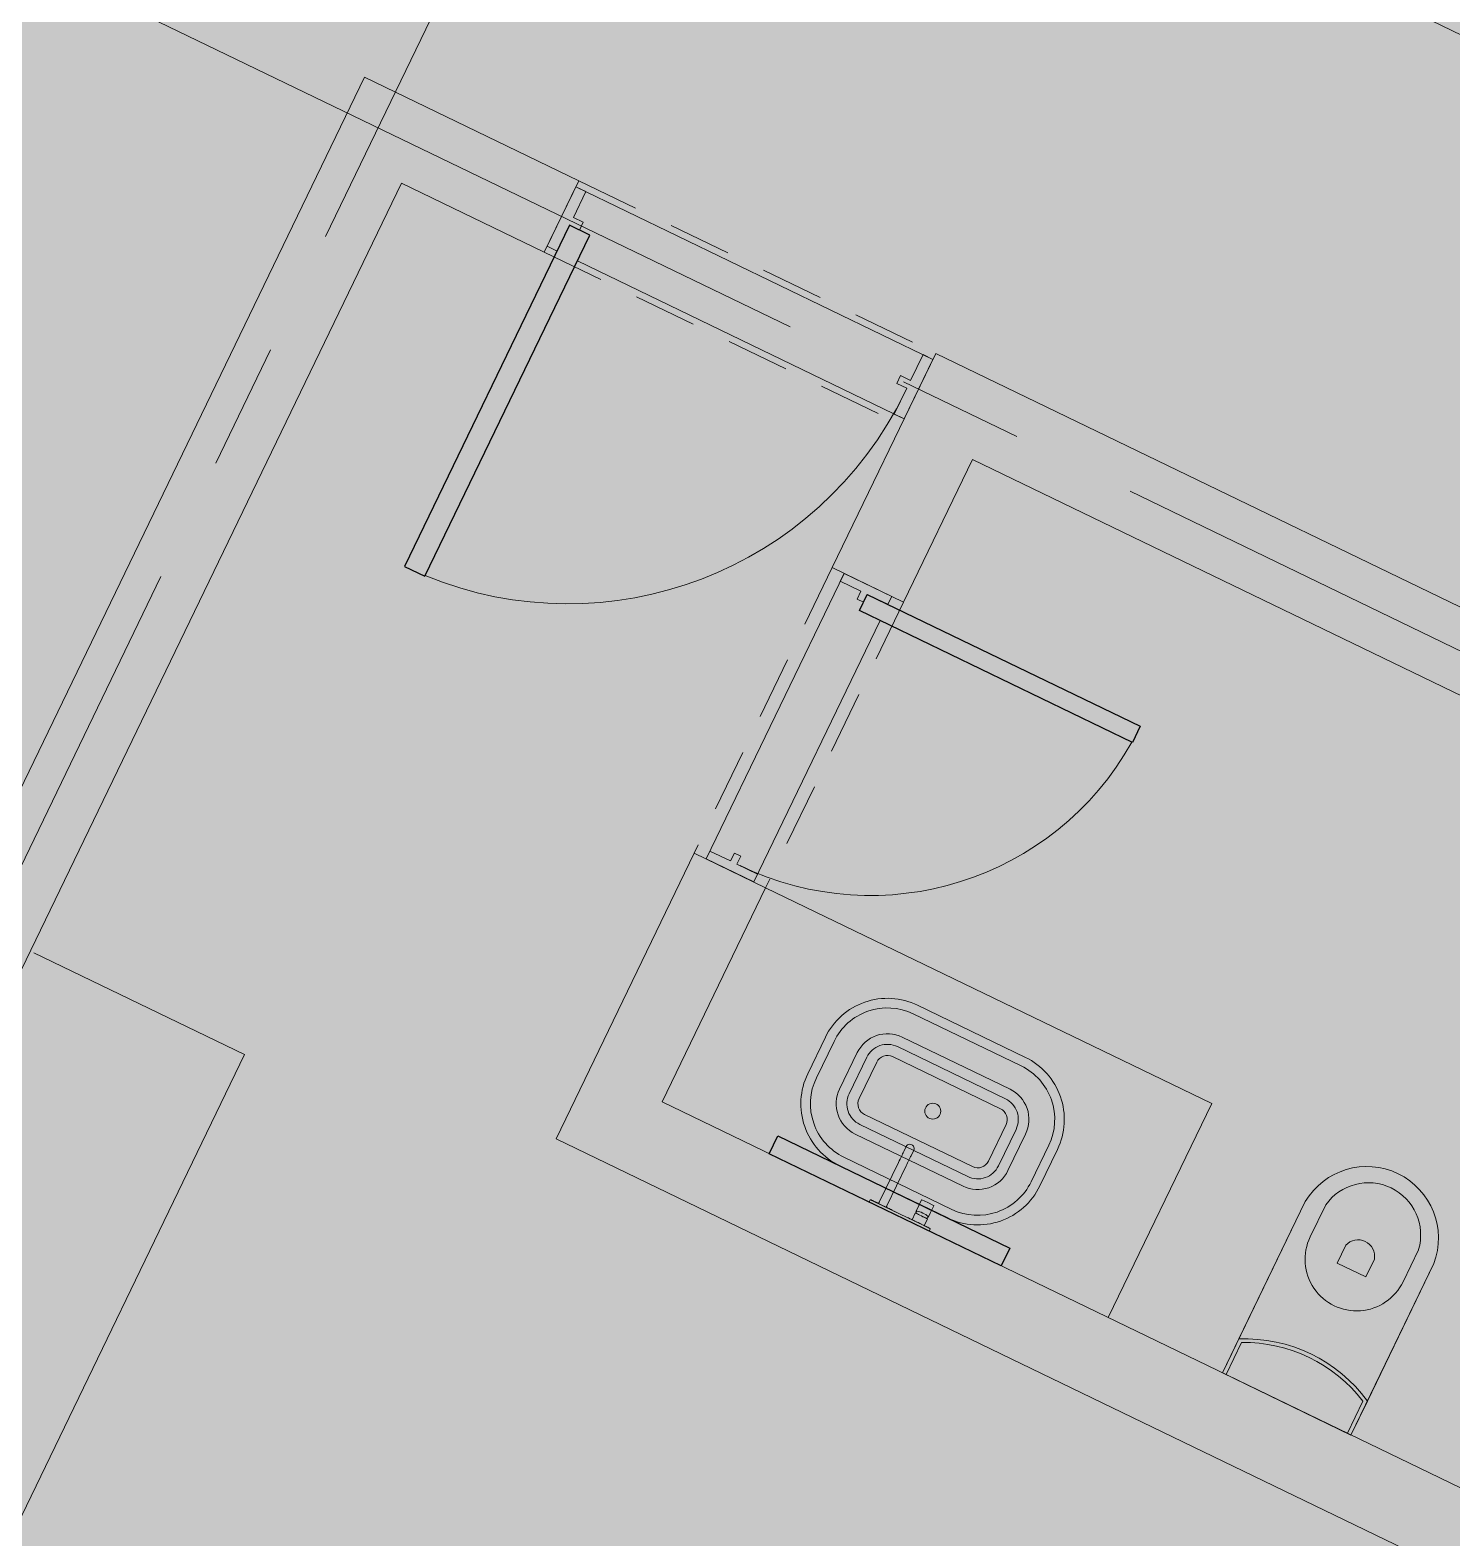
# Model space of a CAD drawing. Header units: metres. Extents: x -466 to 1322, y -1072 to 50.
# Drawn here: x 829.587 to 833.172, y -204.743 to -200.941 of the extents above; entities that cross this region are included whole.
import ezdxf

# ---------------------------------------------------------------- set-up
doc = ezdxf.new("R2010")
doc.units = ezdxf.units.M
for name, pattern in [('B1 P BAJA$0$HIDDEN', [9.525, 6.35, -3.175]), ('CENTER2', [28.575, 19.05, -3.175, 3.175, -3.175]), ('Hidden 1_16_', [0.002381, 0.001587, -0.00079375])]:
    doc.linetypes.add(name, pattern=pattern)
for name, color, linetype, lineweight in [('A - Hatch muros', 4, 'Continuous', 0), ('A - MURO BAJO', 2, 'Continuous', 0), ('A - PROY', 250, 'B1 P BAJA$0$HIDDEN', 0), ('A-ACCESORIOS DE BAÑO', 6, 'Continuous', 0), ('A-DOOR', 2, 'Continuous', 9), ('A-EJES', 61, 'CENTER2', 0), ('A-Fixt', 122, 'Continuous', 5), ('A-MUEBLES', 5, 'Continuous', 0), ('A-MURO INT', 4, 'Continuous', 0)]:
    doc.layers.add(name, color=color, linetype=linetype, lineweight=lineweight)
doc.layers.add('A-MIRROR', color=8, linetype='Continuous')
doc.layers.add('A-PUERTA', color=2, linetype='Continuous')
doc.layers.add('Hatch Interior', color=7, linetype='Continuous', lineweight=0, true_color=0xaf6350)

# ---------------------------------------------------------------- blocks, each defined once
blk = doc.blocks.new('JVAS_Puerta - 0_90 X 2_10-V18-Planta Baja')
at = {"color": 0}
for p, q in [((-0.425, -0.0425), (-0.425, -0.9025)), ((-0.374, -0.0425), (-0.425, -0.0425)), ((-0.374, -0.9025), (-0.374, -0.0425)), ((-0.425, -0.9025), (-0.374, -0.9025))]:
    blk.add_line(p, q, dxfattribs=at)
at = {"layer": 'A - PROY', "color": 18, "linetype": 'Continuous', "ltscale": 100, "true_color": 0x000000}
blk.add_arc((-0.425, -0.0525), 0.85, 273.4398, 0, dxfattribs=at)
at = {"layer": 'A-DOOR', "color": 253, "linetype": 'Continuous', "ltscale": 100}
for p, q in [((-0.45, 0.0425), (0.45, 0.0425)), ((-0.374, -0.1075), (0.45, -0.1075))]:
    blk.add_line(p, q, dxfattribs=at)
at = {"layer": 'A-DOOR'}
for p, q in [((-0.425, 0.0425), (-0.45, 0.0425)), ((-0.45, 0.0425), (-0.45, -0.1075)), ((-0.425, -0.0225), (-0.425, 0.0425)), ((0.45, 0.0425), (0.425, 0.0425)), ((0.425, 0.0425), (0.425, -0.0225)), ((0.45, -0.1075), (0.45, 0.0425)), ((-0.4, -0.0225), (-0.425, -0.0225)), ((-0.4, -0.0425), (-0.4, -0.0225)), ((0.425, -0.0225), (0.4, -0.0225)), ((0.4, -0.0225), (0.4, -0.0425)), ((-0.425, -0.1075), (-0.425, -0.0425)), ((-0.425, -0.0425), (-0.4, -0.0425)), ((0.4, -0.0425), (0.425, -0.0425)), ((0.425, -0.0425), (0.425, -0.1075)), ((-0.45, -0.1075), (-0.425, -0.1075)), ((0.425, -0.1075), (0.45, -0.1075))]:
    blk.add_line(p, q, dxfattribs=at)
blk = doc.blocks.new('monomando powder room')
at = {"layer": 'A-ACCESORIOS DE BAÑO'}
for p, q in [((-98.7727, -159.2227), (-98.7727, -159.2225)), ((-98.7667, -159.2225), (-98.7727, -159.2225)), ((-98.7727, -159.2225), (-98.7667, -159.2225)), ((-98.7727, -159.2233), (-98.7727, -159.2227)), ((-98.7727, -159.2243), (-98.7727, -159.2233)), ((-98.7727, -159.2255), (-98.7727, -159.2243)), ((-98.7727, -159.227), (-98.7727, -159.2255)), ((-98.7727, -159.2285), (-98.7727, -159.227)), ((-98.7727, -159.3065), (-98.7727, -159.2285)), ((-98.766, -159.2228), (-98.7667, -159.2225)), ((-98.766, -159.223), (-98.766, -159.2228)), ((-98.7657, -159.2235), (-98.766, -159.2228)), ((-98.766, -159.2236), (-98.766, -159.223)), ((-98.766, -159.2245), (-98.766, -159.2236)), ((-98.766, -159.2257), (-98.766, -159.2245)), ((-98.766, -159.227), (-98.766, -159.2257)), ((-98.766, -159.2285), (-98.766, -159.227)), ((-98.766, -159.3065), (-98.766, -159.2285)), ((-98.7657, -159.2237), (-98.7657, -159.2235)), ((-98.7657, -159.2242), (-98.7657, -159.2237)), ((-98.7657, -159.225), (-98.7657, -159.2242)), ((-98.7657, -159.226), (-98.7657, -159.225)), ((-98.7657, -159.2272), (-98.7657, -159.226)), ((-98.7657, -159.2285), (-98.7657, -159.2272)), ((-98.7657, -159.2295), (-98.7657, -159.2285)), ((-98.7657, -159.2395), (-98.7657, -159.2285)), ((-98.7657, -159.2322), (-98.7657, -159.2295)), ((-98.7657, -159.2309), (-98.7657, -159.2299)), ((-98.7657, -159.2335), (-98.7657, -159.2309)), ((-98.7657, -159.2367), (-98.7657, -159.2322)), ((-98.7657, -159.2377), (-98.7657, -159.2335)), ((-98.7657, -159.2426), (-98.7657, -159.2367)), ((-98.7657, -159.2395), (-98.7657, -159.2377)), ((-98.7657, -159.2396), (-98.7657, -159.239)), ((-98.7657, -159.2395), (-98.7657, -159.239)), ((-98.7473, -159.2395), (-98.7657, -159.2395)), ((-98.7657, -159.2395), (-98.7473, -159.2395)), ((-98.7657, -159.2413), (-98.7657, -159.2396)), ((-98.7657, -159.2441), (-98.7657, -159.2413)), ((-98.7657, -159.2493), (-98.7657, -159.2426)), ((-98.7657, -159.2477), (-98.7657, -159.2441)), ((-98.7469, -159.2397), (-98.7473, -159.2395)), ((-98.7467, -159.2402), (-98.7469, -159.2397)), ((-98.7469, -159.2403), (-98.7469, -159.2397)), ((-98.7469, -159.242), (-98.7469, -159.2403)), ((-98.7469, -159.2446), (-98.7469, -159.242)), ((-98.7469, -159.2481), (-98.7469, -159.2446)), ((-98.7467, -159.2405), (-98.7467, -159.2402)), ((-98.7427, -159.2405), (-98.7467, -159.2405)), ((-98.7467, -159.2411), (-98.7467, -159.2405)), ((-98.7467, -159.2405), (-98.7427, -159.2405)), ((-98.7467, -159.2426), (-98.7467, -159.2411)), ((-98.7467, -159.2452), (-98.7467, -159.2426)), ((-98.7467, -159.2485), (-98.7467, -159.2452)), ((-98.7286, -159.2395), (-98.7427, -159.2395)), ((-98.7427, -159.2401), (-98.7427, -159.2395)), ((-98.7416, -159.2401), (-98.7427, -159.2395)), ((-98.7427, -159.2395), (-98.7286, -159.2395)), ((-98.7427, -159.2405), (-98.7427, -159.2401)), ((-98.7413, -159.2406), (-98.7427, -159.2405)), ((-98.7407, -159.2417), (-98.7416, -159.2401)), ((-98.7398, -159.2445), (-98.7407, -159.2417)), ((-98.7392, -159.248), (-98.7398, -159.2445)), ((-98.7286, -159.2395), (-98.7122, -159.2395)), ((-98.7122, -159.2395), (-98.7286, -159.2395)), ((-98.7103, -159.2395), (-98.7122, -159.2395)), ((-98.7122, -159.2395), (-98.7103, -159.2395)), ((-98.7099, -159.2398), (-98.7103, -159.2395)), ((-98.7097, -159.2403), (-98.7099, -159.2398)), ((-98.7097, -159.2565), (-98.7097, -159.2403)), ((-98.7657, -159.2519), (-98.7657, -159.2477)), ((-98.7657, -159.2565), (-98.7657, -159.2493)), ((-98.7657, -159.2565), (-98.7657, -159.2519)), ((-98.7657, -159.261), (-98.7657, -159.2565)), ((-98.7657, -159.2637), (-98.7657, -159.2565)), ((-98.7657, -159.2652), (-98.7657, -159.261)), ((-98.7657, -159.2704), (-98.7657, -159.2637)), ((-98.7657, -159.2689), (-98.7657, -159.2652)), ((-98.7657, -159.2717), (-98.7657, -159.2689)), ((-98.7657, -159.2763), (-98.7657, -159.2704)), ((-98.7657, -159.2734), (-98.7657, -159.2717)), ((-98.7657, -159.274), (-98.7657, -159.2734)), ((-98.7473, -159.2735), (-98.7657, -159.2735)), ((-98.7657, -159.3065), (-98.7657, -159.2735)), ((-98.7657, -159.2753), (-98.7657, -159.2735)), ((-98.7657, -159.2735), (-98.7473, -159.2735)), ((-98.7657, -159.274), (-98.7657, -159.2735)), ((-98.7657, -159.2795), (-98.7657, -159.2753)), ((-98.7657, -159.2808), (-98.7657, -159.2763)), ((-98.7657, -159.2821), (-98.7657, -159.2795)), ((-98.7657, -159.2835), (-98.7657, -159.2808)), ((-98.7657, -159.2831), (-98.7657, -159.2821)), ((-98.7657, -159.2845), (-98.7657, -159.2835)), ((-98.7473, -159.2735), (-98.7469, -159.2732)), ((-98.7469, -159.2522), (-98.7469, -159.2481)), ((-98.7469, -159.2565), (-98.7469, -159.2522)), ((-98.7469, -159.2608), (-98.7469, -159.2565)), ((-98.7469, -159.2648), (-98.7469, -159.2608)), ((-98.7469, -159.2683), (-98.7469, -159.2648)), ((-98.7469, -159.271), (-98.7469, -159.2683)), ((-98.7469, -159.2726), (-98.7469, -159.271)), ((-98.7469, -159.2732), (-98.7469, -159.2726)), ((-98.7469, -159.2732), (-98.7467, -159.2727)), ((-98.7467, -159.2523), (-98.7467, -159.2485)), ((-98.7467, -159.2565), (-98.7467, -159.2523)), ((-98.7467, -159.2606), (-98.7467, -159.2565)), ((-98.7467, -159.2644), (-98.7467, -159.2606)), ((-98.7467, -159.2677), (-98.7467, -159.2644)), ((-98.7467, -159.2703), (-98.7467, -159.2677)), ((-98.7467, -159.2719), (-98.7467, -159.2703)), ((-98.7467, -159.2725), (-98.7467, -159.2719)), ((-98.7467, -159.2727), (-98.7467, -159.2725)), ((-98.7467, -159.2725), (-98.7427, -159.2725)), ((-98.7427, -159.2725), (-98.7467, -159.2725)), ((-98.7427, -159.2725), (-98.7413, -159.2723)), ((-98.7427, -159.2728), (-98.7427, -159.2725)), ((-98.7427, -159.2735), (-98.7416, -159.2728)), ((-98.7427, -159.2735), (-98.7427, -159.2728)), ((-98.7427, -159.2735), (-98.7286, -159.2735)), ((-98.7286, -159.2735), (-98.7427, -159.2735)), ((-98.7416, -159.2728), (-98.7407, -159.2712)), ((-98.7407, -159.2712), (-98.7398, -159.2684)), ((-98.7398, -159.2684), (-98.7392, -159.2649)), ((-98.7388, -159.2521), (-98.7392, -159.248)), ((-98.7392, -159.2649), (-98.7388, -159.2608)), ((-98.7387, -159.2565), (-98.7388, -159.2521)), ((-98.7388, -159.2608), (-98.7387, -159.2565)), ((-98.7256, -159.2735), (-98.7286, -159.2735)), ((-98.7286, -159.2735), (-98.7256, -159.2735)), ((-98.7256, -159.2735), (-98.7122, -159.2735)), ((-98.7122, -159.2735), (-98.7256, -159.2735)), ((-98.7122, -159.2735), (-98.7103, -159.2735)), ((-98.7103, -159.2735), (-98.7122, -159.2735)), ((-98.7103, -159.2735), (-98.7099, -159.2731)), ((-98.7099, -159.2731), (-98.7097, -159.2727)), ((-98.7097, -159.2727), (-98.7097, -159.2565)), ((-98.7727, -159.3845), (-98.7727, -159.3065)), ((-98.7727, -159.3845), (-98.7727, -159.3065)), ((-98.766, -159.3845), (-98.766, -159.3065)), ((-98.766, -159.3845), (-98.766, -159.3065)), ((-98.7657, -159.343), (-98.7657, -159.3065)), ((-98.7657, -159.3295), (-98.7657, -159.3285)), ((-98.7657, -159.3322), (-98.7657, -159.3295)), ((-98.7657, -159.3309), (-98.7657, -159.3299)), ((-98.7657, -159.3335), (-98.7657, -159.3309)), ((-98.7657, -159.3367), (-98.7657, -159.3322)), ((-98.7657, -159.3377), (-98.7657, -159.3335)), ((-98.7657, -159.3426), (-98.7657, -159.3367)), ((-98.7657, -159.343), (-98.7657, -159.3377)), ((-98.7657, -159.3411), (-98.7657, -159.3405)), ((-98.7657, -159.3426), (-98.7657, -159.3411)), ((-98.7657, -159.3424), (-98.7657, -159.3419)), ((-98.7657, -159.343), (-98.7657, -159.3424)), ((-98.7657, -159.3493), (-98.7657, -159.3426)), ((-98.7657, -159.3452), (-98.7657, -159.3426)), ((-98.7653, -159.3443), (-98.7657, -159.343)), ((-98.7657, -159.3485), (-98.7657, -159.3452)), ((-98.7657, -159.3524), (-98.7657, -159.3485)), ((-98.7657, -159.3565), (-98.7657, -159.3493)), ((-98.7657, -159.3565), (-98.7657, -159.3524)), ((-98.7657, -159.3606), (-98.7657, -159.3565)), ((-98.7657, -159.3637), (-98.7657, -159.3565)), ((-98.7645, -159.3453), (-98.7653, -159.3443)), ((-98.7635, -159.3458), (-98.7645, -159.3453)), ((-98.7627, -159.346), (-98.7635, -159.3458)), ((-98.7622, -159.346), (-98.7627, -159.346)), ((-98.7627, -159.346), (-98.7622, -159.346)), ((-98.6502, -159.346), (-98.7622, -159.346)), ((-98.7622, -159.346), (-98.6502, -159.346)), ((-98.6459, -159.346), (-98.6502, -159.346)), ((-98.6502, -159.346), (-98.6459, -159.346)), ((-98.6459, -159.346), (-98.6416, -159.346)), ((-98.6416, -159.346), (-98.6459, -159.346)), ((-98.6416, -159.346), (-98.6375, -159.346)), ((-98.6375, -159.346), (-98.6416, -159.346)), ((-98.6337, -159.346), (-98.6375, -159.346)), ((-98.6375, -159.346), (-98.6337, -159.346)), ((-98.6301, -159.346), (-98.6337, -159.346)), ((-98.6337, -159.346), (-98.6301, -159.346)), ((-98.6268, -159.346), (-98.6301, -159.346)), ((-98.6301, -159.346), (-98.6268, -159.346)), ((-98.624, -159.346), (-98.6268, -159.346)), ((-98.6268, -159.346), (-98.624, -159.346)), ((-98.624, -159.346), (-98.6216, -159.346)), ((-98.6216, -159.346), (-98.624, -159.346)), ((-98.6216, -159.346), (-98.6197, -159.346)), ((-98.6197, -159.346), (-98.6216, -159.346)), ((-98.6055, -159.346), (-98.6197, -159.346)), ((-98.6197, -159.346), (-98.6055, -159.346)), ((-98.603, -159.3464), (-98.6055, -159.346)), ((-98.6006, -159.3474), (-98.603, -159.3464)), ((-98.5986, -159.3491), (-98.6006, -159.3474)), ((-98.597, -159.3513), (-98.5986, -159.3491)), ((-98.596, -159.3538), (-98.597, -159.3513)), ((-98.597, -159.3617), (-98.596, -159.3592)), ((-98.5957, -159.3565), (-98.596, -159.3538)), ((-98.5957, -159.3565), (-98.596, -159.3538)), ((-98.596, -159.3592), (-98.5957, -159.3565)), ((-98.596, -159.3592), (-98.5957, -159.3565)), ((-98.7727, -159.386), (-98.7727, -159.3845)), ((-98.7727, -159.3875), (-98.7727, -159.386)), ((-98.7727, -159.3887), (-98.7727, -159.3875)), ((-98.7727, -159.3897), (-98.7727, -159.3887)), ((-98.7727, -159.3903), (-98.7727, -159.3897)), ((-98.7727, -159.3905), (-98.7727, -159.3903)), ((-98.7727, -159.3905), (-98.7667, -159.3905)), ((-98.7667, -159.3905), (-98.7727, -159.3905)), ((-98.7667, -159.3905), (-98.766, -159.3902)), ((-98.766, -159.386), (-98.766, -159.3845)), ((-98.766, -159.3873), (-98.766, -159.386)), ((-98.766, -159.3885), (-98.766, -159.3873)), ((-98.766, -159.3894), (-98.766, -159.3885)), ((-98.766, -159.39), (-98.766, -159.3894)), ((-98.766, -159.3902), (-98.7657, -159.3895)), ((-98.766, -159.3902), (-98.766, -159.39)), ((-98.7657, -159.3645), (-98.7657, -159.3606)), ((-98.7657, -159.3704), (-98.7657, -159.3637)), ((-98.7657, -159.3678), (-98.7657, -159.3645)), ((-98.7657, -159.3704), (-98.7657, -159.3678)), ((-98.7657, -159.37), (-98.7653, -159.3687)), ((-98.7657, -159.3845), (-98.7657, -159.37)), ((-98.7657, -159.3845), (-98.7657, -159.37)), ((-98.7657, -159.3753), (-98.7657, -159.37)), ((-98.7657, -159.3706), (-98.7657, -159.37)), ((-98.7657, -159.3763), (-98.7657, -159.3704)), ((-98.7657, -159.3719), (-98.7657, -159.3704)), ((-98.7657, -159.3711), (-98.7657, -159.3706)), ((-98.7657, -159.3725), (-98.7657, -159.3719)), ((-98.7657, -159.3795), (-98.7657, -159.3753)), ((-98.7657, -159.3808), (-98.7657, -159.3763)), ((-98.7657, -159.3821), (-98.7657, -159.3795)), ((-98.7657, -159.3835), (-98.7657, -159.3808)), ((-98.7657, -159.3831), (-98.7657, -159.3821)), ((-98.7657, -159.3845), (-98.7657, -159.3835)), ((-98.7657, -159.3858), (-98.7657, -159.3845)), ((-98.7657, -159.387), (-98.7657, -159.3858)), ((-98.7657, -159.388), (-98.7657, -159.387)), ((-98.7657, -159.3888), (-98.7657, -159.388)), ((-98.7657, -159.3893), (-98.7657, -159.3888)), ((-98.7657, -159.3895), (-98.7657, -159.3893)), ((-98.7653, -159.3687), (-98.7645, -159.3677)), ((-98.7645, -159.3677), (-98.7635, -159.3672)), ((-98.7635, -159.3672), (-98.7627, -159.367)), ((-98.7627, -159.367), (-98.7622, -159.367)), ((-98.7622, -159.367), (-98.7627, -159.367)), ((-98.6502, -159.367), (-98.7622, -159.367)), ((-98.7622, -159.367), (-98.6502, -159.367)), ((-98.6459, -159.367), (-98.6502, -159.367)), ((-98.6502, -159.367), (-98.6459, -159.367)), ((-98.6416, -159.367), (-98.6459, -159.367)), ((-98.6459, -159.367), (-98.6416, -159.367)), ((-98.6375, -159.367), (-98.6416, -159.367)), ((-98.6416, -159.367), (-98.6375, -159.367)), ((-98.6375, -159.367), (-98.6337, -159.367)), ((-98.6337, -159.367), (-98.6375, -159.367)), ((-98.6337, -159.367), (-98.6301, -159.367)), ((-98.6301, -159.367), (-98.6337, -159.367)), ((-98.6268, -159.367), (-98.6301, -159.367)), ((-98.6301, -159.367), (-98.6268, -159.367)), ((-98.624, -159.367), (-98.6268, -159.367)), ((-98.6268, -159.367), (-98.624, -159.367)), ((-98.624, -159.367), (-98.6216, -159.367)), ((-98.6216, -159.367), (-98.624, -159.367)), ((-98.6216, -159.367), (-98.6197, -159.367)), ((-98.6197, -159.367), (-98.6216, -159.367)), ((-98.6197, -159.367), (-98.6055, -159.367)), ((-98.6055, -159.367), (-98.6197, -159.367)), ((-98.6055, -159.367), (-98.603, -159.3666)), ((-98.603, -159.3666), (-98.6006, -159.3656)), ((-98.6006, -159.3656), (-98.5986, -159.3639)), ((-98.5986, -159.3639), (-98.597, -159.3617))]:
    blk.add_line(p, q, dxfattribs=at)

msp = doc.modelspace()

# ---------------------------------------------------------------- hatches: boundary and pattern name
at = {"layer": 'A - Hatch muros'}
h = msp.add_hatch(color=256, dxfattribs=at)
h.dxf.hatch_style = 1
h.paths.add_polyline_path([(840.7909, -209.9563), (841.0085, -209.5062), (839.5682, -208.8094), (839.6552, -208.6293), (842.1759, -209.8484), (843.3076, -207.5076), (840.7867, -206.2889), (840.8738, -206.1088), (843.5747, -207.4146), (841.1808, -212.3663), (841.6309, -212.5839), (841.5439, -212.764), (841.0962, -212.5413), (840.7915, -213.1715), (839.3486, -212.4802), (839.4356, -212.3001), (840.696, -212.9095), (841.3489, -211.559), (840.2686, -211.0367), (840.3991, -210.7666), (840.5792, -210.8537), (840.5357, -210.9437), (841.436, -211.3789), (842.0889, -210.0285), (841.1886, -209.5932), (840.9709, -210.0434)])
h.paths.add_polyline_path([(844.872, -214.1509), (845.3222, -214.3685), (847.1938, -210.4972), (847.3739, -210.5842), (845.4152, -214.6356), (844.785, -214.3309)])
h.paths.add_polyline_path([(852.6454, -210.1338), (852.9155, -210.2644), (852.8285, -210.4444), (852.5584, -210.3139)])
h.paths.add_polyline_path([(828.0363, -206.0115), (827.5862, -205.7939), (827.4991, -205.974), (827.9493, -206.1916), (826.9917, -208.1723), (827.1718, -208.2593), (828.1293, -206.2787), (828.5795, -206.4963), (828.6665, -206.3162), (828.2164, -206.0986), (830.5232, -201.327), (830.8834, -201.5011), (830.9704, -201.321), (830.4302, -201.0599)], flags=17)
h.paths.add_polyline_path([(832.4508, -208.3679), (831.4932, -210.3486), (831.3132, -210.2615), (832.2707, -208.2808), (831.8206, -208.0632), (831.9076, -207.8831), (832.3578, -208.1008), (833.7941, -205.1298), (830.9131, -203.7369), (831.2614, -203.0167), (831.4414, -203.1038), (831.1803, -203.6439), (833.8812, -204.9497), (834.6646, -203.3292), (831.9637, -202.0234), (831.7896, -202.3835), (831.6096, -202.2965), (831.8707, -201.7563), (837.8127, -204.629), (837.5516, -205.1692), (837.3715, -205.0821), (837.5456, -204.722), (834.8447, -203.4162), (834.0612, -205.0368), (836.7622, -206.3425), (837.0233, -205.8023), (837.2034, -205.8894), (836.8552, -206.6096), (833.9738, -205.2177), (832.5378, -208.1878), (832.988, -208.4055), (832.9009, -208.5855)])
h.paths.add_polyline_path([(836.2291, -209.9724), (836.142, -210.1524), (836.5922, -210.3701), (835.6346, -212.3507), (835.8147, -212.4378), (836.4676, -211.0873), (837.1878, -211.4355), (837.2749, -211.2555), (836.5546, -210.9073), (837.9475, -208.0263), (838.6677, -208.3745), (838.7547, -208.1944), (838.0345, -207.8462), (839.1662, -205.5054), (839.8864, -205.8536), (839.9735, -205.6736), (839.2532, -205.3254), (839.3403, -205.1453), (839.1602, -205.0583), (839.0732, -205.2383), (838.713, -205.0642), (838.626, -205.2443), (838.9861, -205.4184), (836.6792, -210.19)])
h.paths.add_polyline_path([(824.7969, -196.6703), (824.5939, -196.5721), (824.5734, -196.5874), (824.4131, -196.7069), (839.639, -204.0679), (839.5955, -204.158), (839.7755, -204.245), (839.8191, -204.155), (848.2819, -208.2464), (848.0643, -208.6966), (848.2444, -208.7836), (848.549, -208.1534)])
h.paths.add_polyline_path([(821.165, -199.3754), (820.9989, -199.4982), (821.3888, -200.0207), (821.5559, -199.8979)])
at = {"layer": 'Hatch Interior', "transparency": 33554687}
h = msp.add_hatch(color=256, dxfattribs=at)
h.dxf.hatch_style = 1
h.paths.add_polyline_path([(812.5967, -195.9108), (820.8172, -189.7835), (825.5384, -196.1176), (824.7969, -196.6703), (848.369, -208.0663), (845.3112, -214.389), (840.9909, -212.2996), (840.6862, -212.9298), (836.4548, -210.8841), (836.7594, -210.2539), (820.7387, -202.4835), (819.7911, -201.2126), (821.3946, -200.0169), (819.3328, -197.2508), (815.6446, -199.9998)])

# ---------------------------------------------------------------- linework, layer by layer
at = {"layer": 'A - MURO BAJO', "ltscale": 0.05}
msp.add_lwpolyline([(831.4414, -203.1038), (832.5668, -203.6478), (832.3056, -204.188)], dxfattribs=at)
at = {"layer": 'A - PROY', "color": 250, "linetype": 'Hidden 1_16_', "ltscale": 100}
for points in [[(830.9704, -201.321), (831.8707, -201.7563)], [(830.8834, -201.5011), (831.7837, -201.9363)], [(831.6096, -202.2965), (831.2614, -203.0167)], [(831.7896, -202.3835), (831.4414, -203.1038)]]:
    msp.add_lwpolyline(points, dxfattribs=at)
at = {"layer": 'A-EJES', "ltscale": 0.1}
for p, q in [((852.0844, -211.6394), (811.3204, -191.9318)), ((831.1604, -199.7464), (825.2698, -211.9308))]:
    msp.add_line(p, q, dxfattribs=at)
at = {"layer": 'A-Fixt'}
for p, q in [((832.5937, -204.3273), (832.8027, -203.8951)), ((832.8027, -203.8951), (832.6351, -204.2418)), ((832.815, -203.9844), (832.8542, -203.9034)), ((832.9048, -204.0056), (832.883, -204.0506)), ((833.0883, -204.0166), (833.0491, -204.0976)), ((832.883, -204.0506), (832.955, -204.0854)), ((833.1268, -204.0518), (832.9179, -204.484)), ((832.955, -204.0854), (832.9768, -204.0404)), ((832.9592, -204.3985), (833.1268, -204.0518)), ((832.6351, -204.2418), (832.5937, -204.3273)), ((832.6027, -204.3316), (832.642, -204.2505)), ((832.9179, -204.484), (832.5937, -204.3273)), ((832.5937, -204.3273), (832.7558, -204.4056)), ((832.7558, -204.4056), (832.9179, -204.484)), ((832.9481, -204.3985), (832.9088, -204.4796)), ((832.9179, -204.484), (832.9592, -204.3985))]:
    msp.add_line(p, q, dxfattribs=at)
for points in [[(832.0967, -203.5316), (831.8245, -203.4, 0.414214), (831.5923, -203.4809), (831.5478, -203.573, 0.414214), (831.6286, -203.8052), (831.9008, -203.9367, 0.414214), (832.133, -203.8559), (832.1775, -203.7638, 0.414214)], [(832.0861, -203.5533), (831.814, -203.4218, 0.414214), (831.6141, -203.4914), (831.5695, -203.5835, 0.414214), (831.6391, -203.7834), (831.9113, -203.915, 0.414214), (832.1112, -203.8454), (832.1558, -203.7533, 0.414214)], [(832.0579, -203.6119), (831.7857, -203.4803, 0.414214), (831.6726, -203.5197), (831.628, -203.6118, 0.414214), (831.6674, -203.7249), (831.9396, -203.8565, 0.414214), (832.0527, -203.8171), (832.0973, -203.725, 0.414214)], [(832.0462, -203.636), (831.774, -203.5045, 0.414214), (831.6967, -203.5314), (831.6522, -203.6235, 0.414214), (831.6791, -203.7007), (831.9513, -203.8323, 0.414214), (832.0286, -203.8054), (832.0731, -203.7133, 0.414214)], [(832.034, -203.6611), (831.7619, -203.5295, 0.414214), (831.7218, -203.5435), (831.6773, -203.6356, 0.414214), (831.6912, -203.6757), (831.9634, -203.8072, 0.414214), (832.0035, -203.7933), (832.048, -203.7012, 0.414214)]]:
    msp.add_lwpolyline(points, format="xyb", close=True, dxfattribs=at)
msp.add_circle((831.8631, -203.6674), 0.02, dxfattribs=at)
for centre, radius, start, end in [((832.9579, -203.9876), 0.1807, 339.1774, 149.2192), ((832.9579, -203.9876), 0.1807, 339.1774, 149.2192), ((832.9618, -203.9796), 0.1318, 343.7256, 144.6711), ((832.9321, -204.041), 0.13, 154.1983, 334.1983), ((832.9357, -204.0335), 0.0417, 350.4585, 137.9381), ((832.6502, -204.624), 0.3825, 36.1259, 92.2708), ((832.6459, -204.633), 0.3825, 37.8105, 90.5861)]:
    msp.add_arc(centre, radius, start, end, dxfattribs=at)
at = {"layer": 'A-MIRROR'}
msp.add_lwpolyline([(831.4504, -203.7745), (831.4721, -203.7295), (832.0573, -204.0124), (832.0356, -204.0574)], close=True, dxfattribs=at)
at = {"layer": 'A-MUEBLES'}
for p, q in [((830.1272, -203.5246), (829.596, -203.2678)), ((828.8214, -206.2255), (830.1272, -203.5246))]:
    msp.add_line(p, q, dxfattribs=at)
at = {"layer": 'A-MURO INT'}
for points in [[(824.5734, -196.5874), (824.4131, -196.7069), (839.639, -204.0679), (839.5955, -204.158), (839.7755, -204.245), (839.8191, -204.155), (848.2819, -208.2464), (848.0643, -208.6966), (848.2444, -208.7836), (848.549, -208.1534), (824.7969, -196.6703)], [(828.0363, -206.0115), (827.5862, -205.7939), (827.4991, -205.974), (827.9493, -206.1916), (826.9917, -208.1723), (827.1718, -208.2593), (828.1293, -206.2787), (828.5795, -206.4963), (828.6665, -206.3162), (828.2164, -206.0986), (830.5232, -201.327), (830.8834, -201.5011), (830.9704, -201.321), (830.4302, -201.0599), (828.0363, -206.0115)], [(836.8552, -206.6096), (833.9742, -205.2168), (832.5378, -208.1878), (832.988, -208.4055), (832.9009, -208.5855), (832.4508, -208.3679), (831.4932, -210.3486), (831.3132, -210.2615), (832.2707, -208.2808), (831.8206, -208.0632), (831.9076, -207.8831), (832.3578, -208.1008), (833.7941, -205.1298), (830.9131, -203.7369), (831.2614, -203.0167), (831.4414, -203.1038), (831.1803, -203.6439), (833.8812, -204.9497), (834.6646, -203.3292), (831.9637, -202.0234), (831.7896, -202.3835), (831.6096, -202.2965), (831.8707, -201.7563), (837.8127, -204.629)]]:
    msp.add_lwpolyline(points, dxfattribs=at)

# ---------------------------------------------------------------- block references
at = {"layer": 'A-Fixt', "xscale": -1, "rotation": 244.1983439895857}
msp.add_blockref('monomando powder room', (1018.1942, -184.3466), dxfattribs=at)
at = {"layer": 'A-PUERTA'}
for p, xscale, yscale, zscale, rotation in [((831.3928, -201.5962), 1.111111111111195, 1.111111111111195, 1.111111111111195, 334.198343983579), ((831.4995, -202.6875), -0.8888888888888828, 0.8888888888888827, 0.8888888888888831, 64.19834398355782)]:
    msp.add_blockref('JVAS_Puerta - 0_90 X 2_10-V18-Planta Baja', p, dxfattribs=dict(at, xscale=xscale, yscale=yscale, zscale=zscale, rotation=rotation))

doc.saveas('drawing.dxf')
